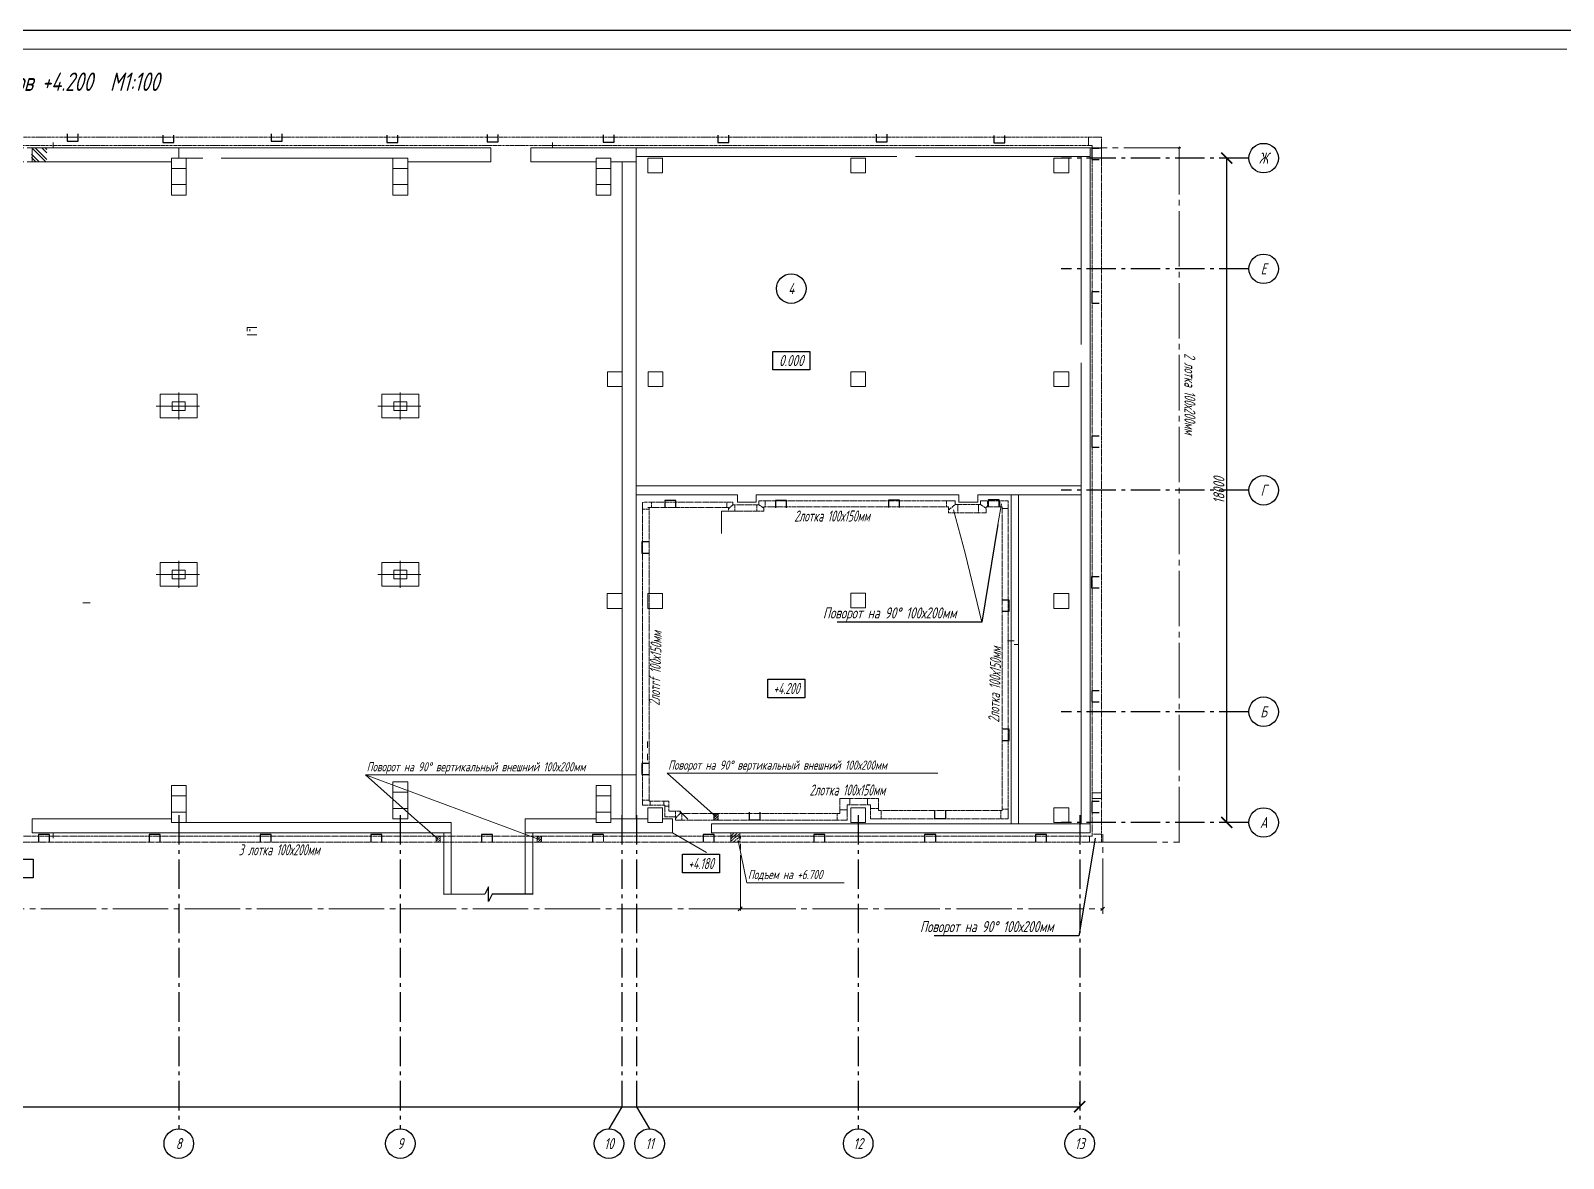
# Model space of a CAD drawing. Header units: millimetres. Extents: x -14296 to 10264, y -13087 to -5602.
# Drawn here: x -7518 to -7103, y -5915.1 to -5609.6 of the extents above; entities that cross this region are included whole.
import ezdxf
from ezdxf import colors
from ezdxf.entities.mleader import LeaderData, LeaderLine
from ezdxf.math import Vec2, Vec3

# ---------------------------------------------------------------- set-up
doc = ezdxf.new("R2010")
doc.units = ezdxf.units.MM
for name, pattern in [('CENTER2', [1.125, 0.75, -0.125, 0.125, -0.125]), ('gost6', [12, 8, -1.5, 1, -1.5]), ('HIDDEN2', [4.7625, 3.175, -1.5875]), ('K5LT_AXLED', [19.5, 15, -1.5, 1.5, -1.5]), ('K5LT_BASIC', [0]), ('PHANTOM2', [1.25, 0.625, -0.125, 0.125, -0.125, 0.125, -0.125])]:
    doc.linetypes.add(name, pattern=pattern)
doc.layers.get('Defpoints').update_dxf_attribs({"color": 33})
for name, color, linetype, lineweight in [('Линия выноска', 137, 'Continuous', 25), ('Осевая', 4, 'gost6', 25), ('Размерная', 4, 'Continuous', 25), ('Рамка толстая', 7, 'Continuous', 15), ('Рамка тонкая', 5, 'Continuous', 25), ('стена', 7, 'Continuous', 18), ('Строительный', 251, 'Continuous', 13), ('Текст', 7, 'Continuous', 20), ('Технологическое', 156, 'Continuous', 18), ('ЭлектрооБорудование (Вновь)', 160, 'Continuous', 15)]:
    doc.layers.add(name, color=color, linetype=linetype, lineweight=lineweight)
doc.styles.add('gost shx', font='gost.shx', dxfattribs={"oblique": 15})
doc.styles.add('Simplex', font='simplex.shx', dxfattribs={"width": 0.7, "oblique": 15})
doc.dimstyles.new('ISO-25', dxfattribs={"dimtxt": 3, "dimasz": 2.5, "dimexe": 1.25, "dimexo": 0.625, "dimtad": 1, "dimtxsty": 'gost shx', "dimcen": 2.5, "dimclrt": 2, "dimadec": 0, "dimazin": 0, "dimtfac": 1, "dimtmove": 0, "dimatfit": 3, "dimfxl": 1, "dimarcsym": 0})

# ---------------------------------------------------------------- blocks, each defined once
blk = doc.blocks.new('_ArchTick')
at = {"color": 0, "const_width": 0.15}
blk.add_lwpolyline([(-0.5, -0.5), (0.5, 0.5)], dxfattribs=at)
blk = doc.blocks.new('*D545')
at = {"layer": 'Defpoints', "color": 0, "lineweight": 15, "transparency": 16777216}
for p in [(-7841.92, -5901.1), (-7233.92, -5901.1), (-7233.92, -5901.1)]:
    blk.add_point(p, dxfattribs=at)
at = {"layer": 'Размерная', "color": 0, "lineweight": -2, "transparency": 16777216}
for p, q in [((-7841.92, -5900.47), (-7841.92, -5899.85)), ((-7841.92, -5901.1), (-7233.92, -5901.1)), ((-7233.92, -5900.47), (-7233.92, -5899.85))]:
    blk.add_line(p, q, dxfattribs=at)
at = {"layer": 'Размерная', "color": 0, "lineweight": -2, "transparency": 16777216, "xscale": 3, "yscale": 3, "zscale": 3, "rotation": 180}
blk.add_blockref('_ArchTick', (-7841.92, -5901.1), dxfattribs=at)
at = {"layer": 'Размерная', "color": 0, "lineweight": -2, "transparency": 16777216, "xscale": 3, "yscale": 3, "zscale": 3}
blk.add_blockref('_ArchTick', (-7233.92, -5901.1), dxfattribs=at)
at = {"layer": 'Размерная', "color": 2, "transparency": 16777216, "insert": (-7537.92, -5898.97), "char_height": 3, "attachment_point": 5, "style": 'Simplex'}
blk.add_mtext('60800', dxfattribs=at)
blk = doc.blocks.new('*D547')
at = {"layer": 'Defpoints', "color": 0, "lineweight": 15, "transparency": 16777216}
for p in [(-7194.12, -5644.1), (-7194.12, -5644.1), (-7194.12, -5824.1)]:
    blk.add_point(p, dxfattribs=at)
at = {"layer": 'Размерная', "color": 0, "lineweight": -2, "transparency": 16777216}
for p, q in [((-7194.74, -5644.1), (-7195.37, -5644.1)), ((-7194.12, -5824.1), (-7194.12, -5644.1)), ((-7194.74, -5824.1), (-7195.37, -5824.1))]:
    blk.add_line(p, q, dxfattribs=at)
at = {"layer": 'Размерная', "color": 0, "lineweight": -2, "transparency": 16777216, "xscale": 3, "yscale": 3, "zscale": 3}
for p, rotation in [((-7194.12, -5644.1), 90), ((-7194.12, -5824.1), 270)]:
    blk.add_blockref('_ArchTick', p, dxfattribs=dict(at, rotation=rotation))
at = {"layer": 'Размерная', "color": 2, "transparency": 16777216, "insert": (-7196.24, -5734.1), "char_height": 3, "attachment_point": 5, "rotation": 90, "style": 'Simplex'}
blk.add_mtext('18000', dxfattribs=at)
blk = doc.blocks.new('A$C551E481E')
at = {"layer": 'Рамка толстая'}
blk.add_line((836, 589), (20, 589), dxfattribs=at)
at = {"layer": 'Рамка тонкая'}
blk.add_line((841, 594), (0, 594), dxfattribs=at)
blk = doc.blocks.new('_None')

msp = doc.modelspace()

# ---------------------------------------------------------------- hatches: boundary and pattern name
at = {"layer": 'Строительный'}
h = msp.add_hatch(dxfattribs=at)
h.set_pattern_fill('ANSI32', color=256, scale=0.2, angle=-90)
h.set_pattern_definition([(315, (-7872.99, -5535.6784), (1.347038, 1.347038), []), (315, (-7872.99, -5536.5764), (1.347038, 1.347038), [])])
h.paths.add_polyline_path([(-7513.61439, -5645.0856), (-7513.61439, -5641.2856), (-7517.81511, -5641.2856), (-7517.81511, -5645.0856)])
h.paths.add_polyline_path([(-7528.41511, -5645.0856), (-7528.41511, -5641.2856), (-7532.81511, -5641.2856), (-7532.81511, -5645.0856)])

# ---------------------------------------------------------------- linework, layer by layer
at = {"layer": 'Линия выноска'}
msp.add_line((-7340.09787, -5823.20422), (-7341.51208, -5821.79001), dxfattribs=at)
at = {"layer": 'Осевая'}
for p, q in [((-7188.11902, -5644.09712), (-7238.93902, -5644.09712)), ((-7188.11902, -5674.09712), (-7238.91902, -5674.09712)), ((-7188.11902, -5734.09712), (-7238.91902, -5734.09712)), ((-7188.11902, -5794.09712), (-7238.91902, -5794.09712)), ((-7477.91902, -5822.09712), (-7477.91902, -5907.09712)), ((-7417.91902, -5822.09712), (-7417.91902, -5907.09712)), ((-7357.91902, -5822.09712), (-7357.91902, -5901.09712)), ((-7353.91902, -5822.09712), (-7353.91902, -5901.09712)), ((-7293.91902, -5822.09712), (-7293.91902, -5907.09712)), ((-7233.91902, -5822.09712), (-7233.91902, -5907.09712)), ((-7188.11902, -5824.09712), (-7238.91902, -5824.09712)), ((-7357.91902, -5901.09712), (-7361.41902, -5907.09712)), ((-7353.91902, -5901.09712), (-7350.41902, -5907.09712))]:
    msp.add_line(p, q, dxfattribs=at)
at = {"layer": 'Рамка тонкая', "lineweight": 30}
for p, q in [((-7508.15286, -5637.49231), (-7508.15286, -5639.49231)), ((-7508.15286, -5639.49231), (-7505.15286, -5639.49231)), ((-7505.15286, -5639.49231), (-7505.15286, -5637.49231)), ((-7482.27788, -5637.9105), (-7482.27788, -5639.9105)), ((-7482.27788, -5639.9105), (-7479.27788, -5639.9105)), ((-7479.27788, -5639.9105), (-7479.27788, -5637.9105)), ((-7452.94151, -5637.48199), (-7452.94151, -5639.48199)), ((-7452.94151, -5639.48199), (-7449.94151, -5639.48199)), ((-7449.94151, -5639.48199), (-7449.94151, -5637.48199)), ((-7421.55437, -5637.86689), (-7421.55437, -5639.86689)), ((-7421.55437, -5639.86689), (-7418.55437, -5639.86689)), ((-7418.55437, -5639.86689), (-7418.55437, -5637.86689)), ((-7394.42681, -5637.69857), (-7394.42681, -5639.69857)), ((-7394.42681, -5639.69857), (-7391.42681, -5639.69857)), ((-7391.42681, -5639.69857), (-7391.42681, -5637.69857)), ((-7363.00843, -5637.78947), (-7363.00843, -5639.78947)), ((-7363.00843, -5639.78947), (-7360.00843, -5639.78947)), ((-7360.00843, -5639.78947), (-7360.00843, -5637.78947)), ((-7331.96707, -5637.88547), (-7331.96707, -5639.88547)), ((-7331.96707, -5639.88547), (-7328.96707, -5639.88547)), ((-7328.96707, -5639.88547), (-7328.96707, -5637.88547)), ((-7289.05372, -5637.65582), (-7289.05372, -5639.65582)), ((-7289.05372, -5639.65582), (-7286.05372, -5639.65582)), ((-7286.05372, -5639.65582), (-7286.05372, -5637.65582)), ((-7257.18219, -5637.93558), (-7257.18219, -5639.93558)), ((-7257.18219, -5639.93558), (-7254.18219, -5639.93558)), ((-7254.18219, -5639.93558), (-7254.18219, -5637.93558)), ((-7228.68926, -5641.49716), (-7230.68926, -5641.49716)), ((-7230.68926, -5641.49716), (-7230.68926, -5644.49716)), ((-7230.68926, -5644.49716), (-7228.68926, -5644.49716)), ((-7228.68474, -5680.36381), (-7230.68474, -5680.36381)), ((-7230.68474, -5680.36381), (-7230.68474, -5683.36381)), ((-7230.68474, -5683.36381), (-7228.68474, -5683.36381)), ((-7228.66634, -5719.4533), (-7230.66634, -5719.4533)), ((-7230.66634, -5719.4533), (-7230.66634, -5722.4533)), ((-7230.66634, -5722.4533), (-7228.66634, -5722.4533)), ((-7343.31898, -5736.84712), (-7346.31898, -5736.84712)), ((-7346.31898, -5736.84712), (-7346.31898, -5738.84712)), ((-7343.31898, -5738.84712), (-7343.31898, -5736.84712)), ((-7313.31898, -5736.84712), (-7316.31898, -5736.84712)), ((-7316.31898, -5736.84712), (-7316.31898, -5738.84712)), ((-7313.31898, -5738.84712), (-7313.31898, -5736.84712)), ((-7282.7205, -5736.7478), (-7285.7205, -5736.7478)), ((-7285.7205, -5736.7478), (-7285.7205, -5738.7478)), ((-7282.7205, -5738.7478), (-7282.7205, -5736.7478)), ((-7255.75726, -5736.68078), (-7258.75726, -5736.68078)), ((-7258.75726, -5736.68078), (-7258.75726, -5738.68078)), ((-7255.75726, -5738.68078), (-7255.75726, -5736.68078)), ((-7350.5191, -5748.09712), (-7352.5191, -5748.09712)), ((-7352.5191, -5748.09712), (-7352.5191, -5751.09712)), ((-7352.5191, -5751.09712), (-7350.5191, -5751.09712)), ((-7228.6991, -5757.55296), (-7230.6991, -5757.55296)), ((-7230.6991, -5757.55296), (-7230.6991, -5760.55296)), ((-7230.6991, -5760.55296), (-7228.6991, -5760.55296)), ((-7253.01902, -5763.85947), (-7255.01902, -5763.85947)), ((-7253.01902, -5766.85947), (-7253.01902, -5763.85947)), ((-7255.01902, -5766.85947), (-7253.01902, -5766.85947)), ((-7228.61902, -5788.39712), (-7230.61902, -5788.39712)), ((-7230.61902, -5788.39712), (-7230.61902, -5791.39712)), ((-7230.61902, -5791.39712), (-7228.61902, -5791.39712)), ((-7253.01902, -5798.85947), (-7255.01902, -5798.85947)), ((-7255.01902, -5801.85947), (-7253.01902, -5801.85947)), ((-7253.01902, -5801.85947), (-7253.01902, -5798.85947)), ((-7350.5191, -5808.09712), (-7352.5191, -5808.09712)), ((-7352.5191, -5808.09712), (-7352.5191, -5811.09712)), ((-7352.5191, -5811.09712), (-7350.5191, -5811.09712)), ((-7228.61902, -5818.39712), (-7230.61902, -5818.39712)), ((-7230.61902, -5818.39712), (-7230.61902, -5821.39712)), ((-7323.4323, -5821.33884), (-7323.4323, -5823.33884)), ((-7323.4323, -5823.33884), (-7320.4323, -5823.33884)), ((-7320.4323, -5823.33884), (-7320.4323, -5821.33884)), ((-7273.21902, -5820.99712), (-7273.21902, -5822.99712)), ((-7273.21902, -5822.99712), (-7270.21902, -5822.99712)), ((-7270.21902, -5822.99712), (-7270.21902, -5820.99712)), ((-7230.61902, -5821.39712), (-7228.61902, -5821.39712)), ((-7512.91902, -5827.39712), (-7515.91902, -5827.39712)), ((-7515.91902, -5827.39712), (-7515.91902, -5829.39712)), ((-7512.91902, -5829.39712), (-7512.91902, -5827.39712)), ((-7482.91902, -5827.39712), (-7485.91902, -5827.39712)), ((-7485.91902, -5827.39712), (-7485.91902, -5829.39712)), ((-7482.91902, -5829.39712), (-7482.91902, -5827.39712)), ((-7452.91902, -5827.39712), (-7455.91902, -5827.39712)), ((-7455.91902, -5827.39712), (-7455.91902, -5829.39712)), ((-7452.91902, -5829.39712), (-7452.91902, -5827.39712)), ((-7422.91902, -5827.39712), (-7425.91902, -5827.39712)), ((-7425.91902, -5827.39712), (-7425.91902, -5829.39712)), ((-7422.91902, -5829.39712), (-7422.91902, -5827.39712)), ((-7392.91902, -5827.39712), (-7395.91902, -5827.39712)), ((-7395.91902, -5827.39712), (-7395.91902, -5829.39712)), ((-7392.91902, -5829.39712), (-7392.91902, -5827.39712)), ((-7362.91902, -5827.39712), (-7365.91902, -5827.39712)), ((-7365.91902, -5827.39712), (-7365.91902, -5829.39712)), ((-7332.91902, -5827.39712), (-7335.91902, -5827.39712)), ((-7335.91902, -5827.39712), (-7335.91902, -5829.39712)), ((-7332.91902, -5829.39712), (-7332.91902, -5827.39712)), ((-7302.91902, -5827.39712), (-7305.91902, -5827.39712)), ((-7305.91902, -5827.39712), (-7305.91902, -5829.39712)), ((-7302.91902, -5829.39712), (-7302.91902, -5827.39712)), ((-7272.91902, -5827.39712), (-7275.91902, -5827.39712)), ((-7275.91902, -5827.39712), (-7275.91902, -5829.39712)), ((-7272.91902, -5829.39712), (-7272.91902, -5827.39712)), ((-7242.91902, -5827.39712), (-7245.91902, -5827.39712)), ((-7245.91902, -5827.39712), (-7245.91902, -5829.39712)), ((-7242.91902, -5829.39712), (-7242.91902, -5827.39712))]:
    msp.add_line(p, q, dxfattribs=at)
at = {"layer": 'Рамка тонкая', "ltscale": 100}
for p, q in [((-7395.06366, -5843.53068), (-7406.23969, -5843.56911)), ((-7394.07488, -5841.52511), (-7395.06366, -5843.53068)), ((-7394.05247, -5845.52505), (-7394.07488, -5841.52511)), ((-7393.06369, -5843.51948), (-7394.05247, -5845.52505)), ((-7382.23969, -5843.48884), (-7393.06369, -5843.51948))]:
    msp.add_line(p, q, dxfattribs=at)
at = {"layer": 'Рамка тонкая'}
for points in [[(-7317.05206, -5696.45223), (-7307.05206, -5696.45223), (-7307.05206, -5701.45223), (-7317.05206, -5701.45223)], [(-7318.35995, -5785.29895), (-7308.35995, -5785.29895), (-7308.35995, -5790.29895), (-7318.35995, -5790.29895)], [(-7527.34039, -5834.05413), (-7517.34039, -5834.05413), (-7517.34039, -5839.05413), (-7527.34039, -5839.05413)], [(-7341.50157, -5832.71889), (-7331.50157, -5832.71889), (-7331.50157, -5837.71889), (-7341.50157, -5837.71889)]]:
    msp.add_lwpolyline(points, close=True, dxfattribs=at)
for centre in [(-7184.11902, -5644.09712), (-7184.11902, -5674.09712), (-7312.05206, -5679.45223), (-7184.11902, -5734.09712), (-7184.11902, -5794.09712), (-7184.11902, -5824.09712), (-7477.91902, -5911.09712), (-7417.91902, -5911.09712), (-7361.41902, -5911.09712), (-7350.41902, -5911.09712), (-7293.91902, -5911.09712), (-7233.91902, -5911.09712)]:
    msp.add_circle(centre, 4, dxfattribs=at)
at = {"layer": 'стена'}
msp.add_line((-7231.11902, -5823.09712), (-7231.11902, -5815.96624), dxfattribs=at)
at = {"layer": 'Строительный'}
for p, q in [((-7511.98044, -5639.86271), (-7511.98044, -5641.29712)), ((-7376.71655, -5639.83477), (-7376.71655, -5641.29712)), ((-7393.41228, -5641.27373), (-7517.61806, -5641.28565)), ((-7517.61806, -5641.28565), (-7517.61806, -5645.08565)), ((-7479.91902, -5645.08203), (-7517.61806, -5645.08565)), ((-7475.91902, -5644.09712), (-7479.91902, -5644.09712)), ((-7479.91902, -5644.09712), (-7479.91902, -5654.09712)), ((-7477.91902, -5641.29181), (-7477.91902, -5644.09712)), ((-7471.40041, -5644.09712), (-7477.91902, -5644.09712)), ((-7475.91902, -5654.09712), (-7475.91902, -5644.09712)), ((-7415.91902, -5644.09712), (-7466.43764, -5644.09712)), ((-7415.91902, -5644.09712), (-7419.91902, -5644.09712)), ((-7419.91902, -5644.09712), (-7419.91902, -5654.09712)), ((-7415.91902, -5644.09712), (-7419.91902, -5644.09712)), ((-7415.91902, -5654.09712), (-7415.91902, -5644.09712)), ((-7393.41228, -5645.07373), (-7415.91902, -5645.07589)), ((-7393.41228, -5641.27373), (-7393.41228, -5645.07373)), ((-7382.61902, -5641.29712), (-7382.61902, -5645.09712)), ((-7360.91902, -5644.09712), (-7364.91902, -5644.09712)), ((-7364.91902, -5644.09712), (-7364.91902, -5654.09712)), ((-7360.91902, -5654.09712), (-7360.91902, -5644.09712)), ((-7346.91902, -5644.09712), (-7350.91902, -5644.09712)), ((-7350.91902, -5644.09712), (-7350.91902, -5648.09712)), ((-7346.91902, -5648.09712), (-7346.91902, -5644.09712)), ((-7479.91902, -5646.92294), (-7475.91902, -5646.92294)), ((-7419.91902, -5646.92294), (-7415.91902, -5646.92294)), ((-7364.91902, -5646.92294), (-7360.91902, -5646.92294)), ((-7350.91902, -5648.09712), (-7346.91902, -5648.09712)), ((-7479.91902, -5651.27129), (-7475.91902, -5651.27129)), ((-7419.91902, -5651.27129), (-7415.91902, -5651.27129)), ((-7364.91902, -5651.27129), (-7360.91902, -5651.27129)), ((-7479.91902, -5654.09712), (-7475.91902, -5654.09712)), ((-7419.91902, -5654.09712), (-7415.91902, -5654.09712)), ((-7419.91902, -5654.09712), (-7415.91902, -5654.09712)), ((-7364.91902, -5654.09712), (-7360.91902, -5654.09712)), ((-7361.81902, -5706.00784), (-7361.81902, -5702.00784)), ((-7361.81902, -5702.00784), (-7357.81902, -5702.00784)), ((-7357.81902, -5702.00784), (-7357.81902, -5706.00784)), ((-7346.82116, -5701.99976), (-7350.82116, -5701.99976)), ((-7350.82116, -5701.99976), (-7350.82116, -5705.99976)), ((-7346.82116, -5705.99976), (-7346.82116, -5701.99976)), ((-7357.81902, -5706.00784), (-7361.81902, -5706.00784)), ((-7350.82116, -5705.99976), (-7346.82116, -5705.99976)), ((-7472.32973, -5711.29712), (-7484.01949, -5711.29712)), ((-7482.91902, -5708.09712), (-7482.91902, -5714.49712)), ((-7472.91902, -5708.09712), (-7482.91902, -5708.09712)), ((-7479.66902, -5710.09712), (-7476.71902, -5710.09712)), ((-7479.66902, -5710.09712), (-7479.66902, -5712.49712)), ((-7476.16902, -5710.09712), (-7479.61902, -5710.09712)), ((-7477.91902, -5707.63176), (-7477.91902, -5714.9605)), ((-7476.16902, -5710.09712), (-7476.16902, -5712.49712)), ((-7472.91902, -5708.09712), (-7472.91902, -5714.49712)), ((-7412.32973, -5711.29712), (-7424.01949, -5711.29712)), ((-7422.91902, -5708.09712), (-7422.91902, -5714.49712)), ((-7412.91902, -5708.09712), (-7422.91902, -5708.09712)), ((-7419.66902, -5710.09712), (-7416.71902, -5710.09712)), ((-7419.66902, -5710.09712), (-7419.66902, -5712.49712)), ((-7416.16902, -5710.09712), (-7419.61902, -5710.09712)), ((-7417.91902, -5707.63176), (-7417.91902, -5714.9605)), ((-7416.16902, -5710.09712), (-7416.16902, -5712.49712)), ((-7412.91902, -5708.09712), (-7412.91902, -5714.49712)), ((-7472.91902, -5714.49712), (-7482.91902, -5714.49712)), ((-7476.21902, -5712.49712), (-7479.66902, -5712.49712)), ((-7476.16902, -5712.49712), (-7479.11902, -5712.49712)), ((-7412.91902, -5714.49712), (-7422.91902, -5714.49712)), ((-7416.21902, -5712.49712), (-7419.66902, -5712.49712)), ((-7416.16902, -5712.49712), (-7419.11902, -5712.49712)), ((-7472.32973, -5756.89712), (-7484.01949, -5756.89712)), ((-7482.91902, -5760.09712), (-7482.91902, -5753.69712)), ((-7472.91902, -5753.69712), (-7482.91902, -5753.69712)), ((-7479.66902, -5758.09712), (-7479.66902, -5755.69712)), ((-7476.21902, -5755.69712), (-7479.66902, -5755.69712)), ((-7476.16902, -5755.69712), (-7479.11902, -5755.69712)), ((-7477.91902, -5760.56247), (-7477.91902, -5753.23373)), ((-7476.16902, -5758.09712), (-7476.16902, -5755.69712)), ((-7472.91902, -5760.09712), (-7472.91902, -5753.69712)), ((-7412.32973, -5756.89712), (-7424.01949, -5756.89712)), ((-7422.91902, -5760.09712), (-7422.91902, -5753.69712)), ((-7412.91902, -5753.69712), (-7422.91902, -5753.69712)), ((-7419.66902, -5758.09712), (-7419.66902, -5755.69712)), ((-7416.21902, -5755.69712), (-7419.66902, -5755.69712)), ((-7416.16902, -5755.69712), (-7419.11902, -5755.69712)), ((-7417.91902, -5760.56247), (-7417.91902, -5753.23373)), ((-7416.16902, -5758.09712), (-7416.16902, -5755.69712)), ((-7412.91902, -5760.09712), (-7412.91902, -5753.69712)), ((-7472.91902, -5760.09712), (-7482.91902, -5760.09712)), ((-7479.66902, -5758.09712), (-7476.71902, -5758.09712)), ((-7476.16902, -5758.09712), (-7479.61902, -5758.09712)), ((-7412.91902, -5760.09712), (-7422.91902, -5760.09712)), ((-7419.66902, -5758.09712), (-7416.71902, -5758.09712)), ((-7416.16902, -5758.09712), (-7419.61902, -5758.09712)), ((-7511.98044, -5828.33153), (-7511.98044, -5826.89712)), ((-7344.21902, -5826.89712), (-7335.03915, -5832.19712)), ((-7325.98044, -5828.00939), (-7325.98044, -5826.89712))]:
    msp.add_line(p, q, dxfattribs=at)
at = {"layer": 'Строительный', "linetype": 'HIDDEN2', "ltscale": 0.6}
for p, q in [((-7517.05845, -5641.2856), (-7528.21806, -5641.2856)), ((-7517.05845, -5645.0856), (-7528.21806, -5645.08565))]:
    msp.add_line(p, q, dxfattribs=at)
at = {"layer": 'Строительный', "ltscale": 100}
for p, q in [((-7231.11889, -5641.29712), (-7382.61902, -5641.29712)), ((-7364.91902, -5645.09712), (-7382.61902, -5645.09712)), ((-7353.91902, -5645.09712), (-7360.91902, -5645.09712)), ((-7357.81902, -5727.84712), (-7357.81902, -5645.09712)), ((-7354.01902, -5727.84712), (-7354.01902, -5641.29712)), ((-7283.4172, -5643.69712), (-7353.91902, -5643.69712)), ((-7291.91902, -5644.09712), (-7295.91902, -5644.09712)), ((-7295.91902, -5644.09712), (-7295.91902, -5648.09712)), ((-7291.91902, -5648.09712), (-7291.91902, -5644.09712)), ((-7231.11889, -5643.69712), (-7278.42085, -5643.69712)), ((-7236.91902, -5644.09712), (-7240.91902, -5644.09712)), ((-7240.91902, -5644.09712), (-7240.91902, -5648.09712)), ((-7236.91902, -5648.09712), (-7236.91902, -5644.09712)), ((-7233.51902, -5694.59912), (-7233.51902, -5643.69712)), ((-7231.11902, -5826.89712), (-7231.11902, -5641.29712)), ((-7295.91902, -5648.09712), (-7291.91902, -5648.09712)), ((-7240.91902, -5648.09712), (-7236.91902, -5648.09712)), ((-7291.91902, -5701.99976), (-7295.91902, -5701.99976)), ((-7295.91902, -5701.99976), (-7295.91902, -5705.99976)), ((-7291.91902, -5705.99976), (-7291.91902, -5701.99976)), ((-7236.91902, -5701.99976), (-7240.91902, -5701.99976)), ((-7240.91902, -5701.99976), (-7240.91902, -5705.99976)), ((-7236.91902, -5705.99976), (-7236.91902, -5701.99976)), ((-7233.51902, -5824.49712), (-7233.51902, -5699.59511)), ((-7295.91902, -5705.99976), (-7291.91902, -5705.99976)), ((-7240.91902, -5705.99976), (-7236.91902, -5705.99976)), ((-7357.81902, -5823.09712), (-7357.81902, -5727.84712)), ((-7354.01902, -5823.09712), (-7354.01902, -5727.84712)), ((-7354.01902, -5732.84712), (-7233.51902, -5732.84712)), ((-7326.62463, -5735.34712), (-7354.01902, -5735.34712)), ((-7353.91902, -5735.34712), (-7326.62463, -5735.34712)), ((-7326.62463, -5735.34712), (-7326.62463, -5737.34712)), ((-7266.62463, -5735.34712), (-7321.52463, -5735.34712)), ((-7321.52463, -5735.34712), (-7266.62463, -5735.34712)), ((-7321.52463, -5737.34712), (-7321.52463, -5735.34712)), ((-7266.62463, -5735.34712), (-7266.62463, -5737.34712)), ((-7261.52463, -5735.34712), (-7233.51902, -5735.34712)), ((-7261.52463, -5737.34712), (-7261.52463, -5735.34712)), ((-7252.51902, -5824.49712), (-7252.51902, -5735.34712)), ((-7250.51902, -5735.34712), (-7250.51902, -5824.49712)), ((-7326.62463, -5737.34712), (-7321.52463, -5737.34712)), ((-7266.62463, -5737.34712), (-7261.52463, -5737.34712)), ((-7357.81902, -5762.09712), (-7361.91902, -5762.09712)), ((-7361.91902, -5762.09712), (-7361.91902, -5766.09712)), ((-7346.91902, -5762.09712), (-7350.91902, -5762.09712)), ((-7350.91902, -5762.09712), (-7350.91902, -5766.09712)), ((-7346.91902, -5766.09712), (-7346.91902, -5762.09712)), ((-7291.91902, -5761.94491), (-7295.91902, -5761.94491)), ((-7295.91902, -5761.94491), (-7295.91902, -5765.94491)), ((-7291.91902, -5765.94491), (-7291.91902, -5761.94491)), ((-7236.91902, -5762.09712), (-7240.91902, -5762.09712)), ((-7240.91902, -5762.09712), (-7240.91902, -5766.09712)), ((-7236.91902, -5766.09712), (-7236.91902, -5762.09712)), ((-7361.91902, -5766.09712), (-7357.81902, -5766.09712)), ((-7350.91902, -5766.09712), (-7346.91902, -5766.09712)), ((-7295.91902, -5765.94491), (-7291.91902, -5765.94491)), ((-7240.91902, -5766.09712), (-7236.91902, -5766.09712)), ((-7475.91902, -5814.09712), (-7479.91902, -5814.09712)), ((-7479.91902, -5814.09712), (-7479.91902, -5824.09712)), ((-7475.91902, -5824.09712), (-7475.91902, -5814.09712)), ((-7415.91902, -5813.09712), (-7419.91902, -5813.09712)), ((-7419.91902, -5813.09712), (-7419.91902, -5823.09712)), ((-7415.91902, -5823.09712), (-7415.91902, -5813.09712)), ((-7360.91902, -5814.09712), (-7364.91902, -5814.09712)), ((-7364.91902, -5814.09712), (-7364.91902, -5824.09712)), ((-7360.91902, -5824.09712), (-7360.91902, -5814.09712)), ((-7479.91902, -5816.92294), (-7475.91902, -5816.92294)), ((-7419.91902, -5815.92294), (-7415.91902, -5815.92294)), ((-7364.91902, -5816.92294), (-7360.91902, -5816.92294)), ((-7479.91902, -5823.09712), (-7517.61902, -5823.09712)), ((-7517.61902, -5823.09712), (-7517.61902, -5826.89712)), ((-7479.91902, -5821.27129), (-7475.91902, -5821.27129)), ((-7419.91902, -5820.27129), (-7415.91902, -5820.27129)), ((-7419.91902, -5823.09712), (-7415.91902, -5823.09712)), ((-7364.91902, -5823.09712), (-7384.07329, -5823.09712)), ((-7384.07329, -5843.49403), (-7384.07329, -5823.09712)), ((-7364.91902, -5821.27129), (-7360.91902, -5821.27129)), ((-7350.91902, -5823.09712), (-7360.91902, -5823.09712)), ((-7346.91902, -5820.09712), (-7350.91902, -5820.09712)), ((-7350.91902, -5820.09712), (-7350.91902, -5824.09712)), ((-7346.91902, -5824.09712), (-7346.91902, -5820.09712)), ((-7344.21902, -5823.09712), (-7346.91902, -5823.09712)), ((-7344.21902, -5826.89712), (-7344.21902, -5823.09712)), ((-7291.91902, -5820.09712), (-7295.91902, -5820.09712)), ((-7295.91902, -5820.09712), (-7295.91902, -5824.09712)), ((-7291.91902, -5824.09712), (-7291.91902, -5820.09712)), ((-7236.91902, -5820.09712), (-7240.91902, -5820.09712)), ((-7240.91902, -5820.09712), (-7240.91902, -5824.09712)), ((-7236.91902, -5824.09712), (-7236.91902, -5820.09712)), ((-7404.11902, -5826.89712), (-7517.61902, -5826.89712)), ((-7479.91902, -5824.09712), (-7475.91902, -5824.09712)), ((-7475.91902, -5824.09712), (-7477.91902, -5824.09712)), ((-7404.11902, -5824.09712), (-7475.91902, -5824.09712)), ((-7406.11902, -5826.89712), (-7406.11902, -5843.56765)), ((-7404.11902, -5824.09712), (-7404.11902, -5826.89712)), ((-7404.11902, -5843.56182), (-7404.11902, -5824.09712)), ((-7344.21902, -5826.89712), (-7384.06584, -5826.89712)), ((-7382.06584, -5826.89712), (-7384.06584, -5826.89712)), ((-7382.06584, -5826.89712), (-7382.06584, -5843.56765)), ((-7364.91902, -5824.09712), (-7360.91902, -5824.09712)), ((-7350.91902, -5824.09712), (-7346.91902, -5824.09712)), ((-7231.11902, -5824.49712), (-7333.61902, -5824.49712)), ((-7333.61902, -5826.89712), (-7333.61902, -5824.49712)), ((-7231.11902, -5826.89712), (-7333.61902, -5826.89712)), ((-7295.91902, -5824.09712), (-7291.91902, -5824.09712)), ((-7240.91902, -5824.09712), (-7236.91902, -5824.09712))]:
    msp.add_line(p, q, dxfattribs=at)
at = {"layer": 'Технологическое', "ltscale": 0.6}
for p, q in [((-7459.35896, -5690.96674), (-7459.35896, -5689.96674)), ((-7459.35896, -5689.96674), (-7456.79896, -5689.96674)), ((-7458.65896, -5690.96674), (-7458.65896, -5690.46674)), ((-7459.35896, -5691.96674), (-7456.79896, -5691.96674)), ((-7502.91902, -5764.59712), (-7503.91902, -5764.59712)), ((-7502.91902, -5764.59712), (-7501.91902, -5764.59712))]:
    msp.add_line(p, q, dxfattribs=at)
at = {"layer": 'Технологическое', "ltscale": 100}
for p, q in [((-7325.90766, -5739.76214), (-7330.91703, -5739.76214)), ((-7330.91703, -5739.76214), (-7330.91703, -5745.76214))]:
    msp.add_line(p, q, dxfattribs=at)
at = {"layer": 'Технологическое', "color": 128, "ltscale": 10}
for p, q in [((-7250.51902, -5740.94719), (-7250.51902, -5753.94719)), ((-7253.51278, -5774.89909), (-7251.71902, -5774.89909)), ((-7251.71902, -5775.89909), (-7250.51902, -5775.89909)), ((-7250.51902, -5775.89909), (-7250.51902, -5792.89909))]:
    msp.add_line(p, q, dxfattribs=at)
at = {"layer": 'Технологическое', "color": 128}
for p, q in [((-7351.01902, -5802.13443), (-7351.01902, -5803.8452)), ((-7351.01902, -5805.47916), (-7351.01902, -5807.18993))]:
    msp.add_line(p, q, dxfattribs=at)
at = {"layer": 'ЭлектрооБорудование (Вновь)', "color": 165, "linetype": 'PHANTOM2', "lineweight": 15, "true_color": 0x5e67af}
for p, q in [((-7228.03966, -5638.42046), (-7847.50242, -5638.42046)), ((-7845.29254, -5640.67399), (-7230.52215, -5640.67399)), ((-7231.53718, -5640.67399), (-7231.53718, -5638.42046)), ((-7230.52215, -5640.67399), (-7231.53718, -5640.67399)), ((-7230.52215, -5640.67399), (-7230.52215, -5641.28691)), ((-7230.52215, -5640.67399), (-7230.52215, -5641.4005)), ((-7228.03966, -5641.2987), (-7228.03966, -5638.42046)), ((-7230.52215, -5641.28691), (-7228.03966, -5641.2987)), ((-7230.52215, -5641.4005), (-7228.03966, -5641.4005)), ((-7328.42015, -5828.49652), (-7326.6795, -5827.0125)), ((-7328.42015, -5827.78232), (-7327.54876, -5827.02547)), ((-7328.42015, -5829.18891), (-7326.20747, -5827.31232)), ((-7328.42015, -5829.44053), (-7328.42015, -5828.49652)), ((-7328.42015, -5829.44053), (-7328.42015, -5829.18891)), ((-7328.42015, -5829.44053), (-7327.78859, -5829.44053)), ((-7327.78859, -5829.44053), (-7326.16055, -5828.07419)), ((-7326.74081, -5829.44053), (-7326.16472, -5828.97494)), ((-7325.98044, -5829.44053), (-7326.74081, -5829.44053))]:
    msp.add_line(p, q, dxfattribs=at)
at = {"layer": 'ЭлектрооБорудование (Вновь)', "color": 7, "linetype": 'K5LT_AXLED', "lineweight": 15, "true_color": 0xffffff}
for p, q in [((-7207.01649, -5641.30948), (-7231.11889, -5641.29712)), ((-7207.23887, -5641.52902), (-7206.79412, -5641.08995)), ((-7207.01649, -5641.30948), (-7207.23887, -5641.52902)), ((-7206.79412, -5641.08995), (-7207.01649, -5641.30948)), ((-7207.01649, -5829.44053), (-7207.01649, -5641.30948)), ((-7207.01649, -5641.30948), (-7206.54993, -5641.30948)), ((-7206.54993, -5641.30948), (-7207.01649, -5641.30948)), ((-7227.68287, -5848.821), (-7227.68287, -5827.23535)), ((-7325.82952, -5847.91586), (-7325.82952, -5827.9324)), ((-7228.04772, -5829.44053), (-7207.01649, -5829.44053)), ((-7207.05782, -5829.48101), (-7206.98026, -5829.40505)), ((-7207.01649, -5829.44053), (-7207.05782, -5829.48101)), ((-7207.03553, -5829.45943), (-7207.00228, -5829.42642)), ((-7207.01649, -5829.44053), (-7207.03553, -5829.45943)), ((-7206.98026, -5829.40505), (-7207.01649, -5829.44053)), ((-7207.00228, -5829.42642), (-7207.01649, -5829.44053)), ((-7207.01649, -5829.44053), (-7206.98526, -5829.44053)), ((-7206.98526, -5829.44053), (-7207.01649, -5829.44053)), ((-7846.75985, -5847.45491), (-7325.82952, -5847.45491)), ((-7326.45592, -5848.06421), (-7325.31927, -5846.95859)), ((-7325.82952, -5847.45491), (-7326.45592, -5848.06421)), ((-7326.14953, -5847.76619), (-7325.55049, -5847.1835)), ((-7325.82952, -5847.45491), (-7326.14953, -5847.76619)), ((-7325.55049, -5847.1835), (-7325.82952, -5847.45491)), ((-7325.82952, -5847.45491), (-7325.82952, -5847.91586)), ((-7325.82952, -5847.45491), (-7227.68287, -5847.45491)), ((-7228.18145, -5847.91759), (-7227.25391, -5847.05685)), ((-7227.68287, -5847.45491), (-7228.18145, -5847.91759)), ((-7227.25391, -5847.05685), (-7227.68287, -5847.45491)), ((-7227.68287, -5847.45491), (-7227.68287, -5848.821))]:
    msp.add_line(p, q, dxfattribs=at)
at = {"layer": 'ЭлектрооБорудование (Вновь)', "color": 152, "linetype": 'K5LT_AXLED', "lineweight": 15, "true_color": 0x2776bb}
for p, q in [((-7230.52446, -5644.09712), (-7230.52446, -5641.28691)), ((-7230.52446, -5641.28691), (-7228.03966, -5641.28691)), ((-7228.03966, -5641.28691), (-7228.03966, -5644.2352))]:
    msp.add_line(p, q, dxfattribs=at)
at = {"layer": 'ЭлектрооБорудование (Вновь)', "color": 165, "linetype": 'CENTER2', "lineweight": 15, "true_color": 0x5e67af}
for p, q in [((-7230.52446, -5827.78232), (-7230.52446, -5644.09712)), ((-7228.04772, -5644.09712), (-7228.04772, -5829.44053)), ((-7352.34771, -5737.38896), (-7351.78408, -5737.35511)), ((-7352.34771, -5819.4422), (-7352.34771, -5737.38896)), ((-7352.34771, -5737.38896), (-7352.34771, -5739.22527)), ((-7352.34771, -5739.22527), (-7350.55884, -5739.22527)), ((-7351.78408, -5737.35511), (-7327.86601, -5737.35511)), ((-7350.87924, -5738.7599), (-7329.07601, -5738.7599)), ((-7350.55884, -5818.34372), (-7350.55884, -5738.7599)), ((-7350.55884, -5739.22527), (-7350.55884, -5738.7599)), ((-7350.55884, -5738.7599), (-7349.93931, -5738.7599)), ((-7349.93931, -5738.7599), (-7349.93931, -5737.35511)), ((-7329.49279, -5737.46368), (-7329.49279, -5738.7599)), ((-7329.49279, -5738.7599), (-7329.07601, -5738.7599)), ((-7329.07601, -5739.08941), (-7327.86601, -5738.06108)), ((-7329.07601, -5738.7599), (-7329.07601, -5739.76214)), ((-7329.07601, -5738.7599), (-7329.07601, -5739.08941)), ((-7329.07601, -5739.76214), (-7319.4673, -5739.76214)), ((-7327.86601, -5737.35511), (-7327.86601, -5738.06108)), ((-7327.86601, -5738.06108), (-7320.80392, -5738.06108)), ((-7327.86601, -5738.06108), (-7327.31658, -5738.06108)), ((-7327.31658, -5738.06108), (-7327.31658, -5739.76214)), ((-7320.80392, -5738.06108), (-7321.3254, -5738.06108)), ((-7321.3254, -5738.06108), (-7321.3254, -5739.76214)), ((-7320.80392, -5738.06108), (-7320.80392, -5736.98419)), ((-7320.80392, -5736.98419), (-7267.61704, -5736.98419)), ((-7319.4673, -5738.91381), (-7320.80392, -5738.06108)), ((-7319.4673, -5739.76214), (-7319.4673, -5738.61142)), ((-7319.4673, -5738.61142), (-7269.47058, -5738.61142)), ((-7319.12199, -5738.61142), (-7319.4673, -5738.61142)), ((-7319.4673, -5738.61142), (-7319.4673, -5738.91381)), ((-7319.12199, -5737.08301), (-7319.12199, -5738.61142)), ((-7267.61704, -5736.98419), (-7270.01137, -5736.98419)), ((-7270.01137, -5736.98419), (-7270.01137, -5738.61142)), ((-7270.01137, -5738.61142), (-7269.47058, -5738.61142)), ((-7269.47058, -5739.45599), (-7267.61704, -5737.92155)), ((-7269.47058, -5738.61142), (-7269.47058, -5740.17183)), ((-7269.47058, -5738.61142), (-7269.47058, -5739.45599)), ((-7269.47058, -5740.17183), (-7259.21811, -5740.17183)), ((-7267.61704, -5736.98419), (-7267.61704, -5737.92155)), ((-7267.61704, -5737.92155), (-7260.84026, -5737.92155)), ((-7267.61704, -5737.92155), (-7266.9604, -5737.92155)), ((-7266.9604, -5737.92155), (-7266.9604, -5740.17183)), ((-7260.84026, -5737.92155), (-7261.31775, -5737.92155)), ((-7261.31775, -5737.92155), (-7261.31775, -5740.17183)), ((-7260.84026, -5737.92155), (-7260.84026, -5736.94232)), ((-7260.84026, -5736.94232), (-7253.33891, -5736.94232)), ((-7259.21811, -5739.00021), (-7260.84026, -5737.92155)), ((-7259.21811, -5740.17183), (-7259.21811, -5738.54516)), ((-7259.21811, -5738.54516), (-7254.94723, -5738.54516)), ((-7258.8915, -5738.54516), (-7259.21811, -5738.54516)), ((-7259.21811, -5738.54516), (-7259.21811, -5739.00021)), ((-7258.8915, -5737.0453), (-7258.8915, -5738.54516)), ((-7255.52279, -5737.07708), (-7255.52279, -5738.54516)), ((-7255.52279, -5738.54516), (-7254.94723, -5738.54516)), ((-7254.94723, -5738.54516), (-7254.94723, -5820.87271)), ((-7254.94723, -5738.54516), (-7254.94723, -5739.01869)), ((-7254.94723, -5739.01869), (-7253.33891, -5739.01869)), ((-7253.33891, -5736.94232), (-7253.33891, -5823.11807)), ((-7350.55884, -5818.05388), (-7352.34771, -5818.05388)), ((-7346.27657, -5819.4422), (-7352.34771, -5819.4422)), ((-7350.55884, -5818.34372), (-7350.55884, -5818.05388)), ((-7345.1661, -5818.34372), (-7350.55884, -5818.34372)), ((-7350.55884, -5818.34372), (-7350.55884, -5818.34372)), ((-7350.22729, -5818.34372), (-7350.55884, -5818.34372)), ((-7350.22729, -5819.36869), (-7350.22729, -5818.34372)), ((-7346.54261, -5819.4422), (-7346.54261, -5818.34372)), ((-7346.27657, -5819.4422), (-7346.54261, -5819.4422)), ((-7346.27657, -5822.54498), (-7346.27657, -5819.4422)), ((-7346.27657, -5819.71153), (-7346.27657, -5819.4422)), ((-7345.1661, -5821.03588), (-7345.1661, -5818.34372)), ((-7288.40554, -5817.5574), (-7298.88633, -5817.5574)), ((-7298.88633, -5817.5574), (-7298.88633, -5821.65792)), ((-7298.88633, -5817.5574), (-7296.16865, -5817.5574)), ((-7290.60147, -5819.34654), (-7296.87046, -5819.34654)), ((-7296.87046, -5819.34654), (-7296.87046, -5823.47388)), ((-7296.16865, -5819.34654), (-7296.87046, -5819.34654)), ((-7296.87046, -5819.34654), (-7296.87046, -5820.07797)), ((-7296.16865, -5817.5574), (-7296.16865, -5819.34654)), ((-7291.42086, -5819.34654), (-7291.42086, -5817.5574)), ((-7290.60147, -5819.34654), (-7291.42086, -5819.34654)), ((-7290.60147, -5823.11807), (-7290.60147, -5819.34654)), ((-7290.60147, -5820.35328), (-7290.60147, -5819.34654)), ((-7288.40554, -5820.87271), (-7288.40554, -5817.5574)), ((-7230.52446, -5817.62389), (-7230.52446, -5816.06495)), ((-7230.52446, -5816.06495), (-7228.04772, -5816.06495)), ((-7228.04772, -5817.62389), (-7230.52446, -5817.62389)), ((-7228.44309, -5816.06495), (-7230.30761, -5816.06495)), ((-7230.13374, -5817.62389), (-7228.43004, -5817.62389)), ((-7228.43004, -5817.62389), (-7228.04772, -5817.62389)), ((-7345.26038, -5819.71153), (-7346.27657, -5819.71153)), ((-7343.35866, -5822.54498), (-7346.27657, -5822.54498)), ((-7342.15525, -5821.03588), (-7345.1661, -5821.03588)), ((-7342.15525, -5821.03588), (-7343.42273, -5821.03588)), ((-7343.42273, -5821.03588), (-7343.42273, -5822.54498)), ((-7342.15525, -5821.65792), (-7343.35866, -5823.00396)), ((-7343.35866, -5823.47388), (-7343.35866, -5822.54498)), ((-7296.87046, -5823.47388), (-7343.35866, -5823.47388)), ((-7343.35866, -5823.47388), (-7341.65789, -5823.47388)), ((-7342.15525, -5821.65792), (-7342.15525, -5821.03588)), ((-7341.65789, -5821.6442), (-7342.15525, -5821.03588)), ((-7298.88633, -5821.65792), (-7342.15525, -5821.65792)), ((-7341.65789, -5823.47388), (-7341.65789, -5821.6442)), ((-7333.0005, -5821.81703), (-7333.0005, -5823.47388)), ((-7333.0005, -5823.47388), (-7331.88706, -5823.47388)), ((-7331.88706, -5821.65792), (-7332.98707, -5821.65792)), ((-7332.98707, -5821.65792), (-7332.98707, -5822.05825)), ((-7331.88706, -5823.47388), (-7331.88706, -5821.65792)), ((-7298.88633, -5821.65792), (-7299.65697, -5821.65792)), ((-7299.65697, -5821.65792), (-7299.65697, -5823.47388)), ((-7296.87046, -5820.66932), (-7298.88633, -5820.66932)), ((-7298.88633, -5820.66932), (-7298.88633, -5821.65792)), ((-7296.87046, -5820.07797), (-7296.87046, -5820.66932)), ((-7288.40554, -5820.35328), (-7290.60147, -5820.35328)), ((-7253.33891, -5823.11807), (-7290.60147, -5823.11807)), ((-7290.60147, -5823.11807), (-7287.68017, -5823.11807)), ((-7288.40554, -5820.87271), (-7288.40554, -5820.35328)), ((-7254.94723, -5820.87271), (-7288.40554, -5820.87271)), ((-7287.68017, -5820.87271), (-7288.40554, -5820.87271)), ((-7287.68017, -5823.11807), (-7287.68017, -5820.87271)), ((-7254.94723, -5820.87271), (-7255.31832, -5820.87271)), ((-7255.31832, -5820.87271), (-7255.31832, -5823.11807)), ((-7253.33891, -5820.51127), (-7254.94723, -5820.51127)), ((-7254.94723, -5820.51127), (-7254.94723, -5820.87271)), ((-7253.33891, -5823.11807), (-7253.33891, -5820.51127)), ((-7362.91902, -5827.39712), (-7362.91902, -5829.44053)), ((-7328.42015, -5829.44053), (-7328.42015, -5826.89712)), ((-7325.98044, -5826.89712), (-7325.98044, -5829.44053)), ((-7228.1753, -5827.28407), (-7230.52446, -5827.28407)), ((-7228.04772, -5829.44053), (-7846.75985, -5829.44053)), ((-7797.62556, -5827.78232), (-7230.52446, -5827.78232)), ((-7407.09193, -5827.78232), (-7408.20697, -5827.78232)), ((-7408.20697, -5827.78232), (-7408.20697, -5829.44053)), ((-7408.20697, -5827.78232), (-7408.20697, -5828.13367)), ((-7408.20697, -5828.13367), (-7408.20697, -5827.78232)), ((-7408.20697, -5827.78232), (-7408.20697, -5828.24772)), ((-7408.20697, -5828.24772), (-7408.20697, -5827.78232)), ((-7408.20697, -5827.78232), (-7408.20697, -5828.43779)), ((-7408.20697, -5828.43779), (-7407.09193, -5827.78232)), ((-7407.09193, -5828.34656), (-7408.16012, -5828.99262)), ((-7407.09193, -5828.90117), (-7407.89708, -5829.37983)), ((-7407.09193, -5829.23647), (-7407.09193, -5827.78232)), ((-7407.09193, -5827.78232), (-7407.09193, -5828.34656)), ((-7407.09193, -5829.23647), (-7407.09193, -5828.90117)), ((-7380.84754, -5827.93855), (-7380.84754, -5829.25804)), ((-7380.84754, -5829.25804), (-7380.84754, -5829.44053)), ((-7380.84754, -5829.44053), (-7379.6982, -5829.44053)), ((-7380.38052, -5827.85169), (-7380.77649, -5828.19494)), ((-7380.7526, -5828.72873), (-7379.82611, -5827.88162)), ((-7379.76331, -5828.53003), (-7380.62174, -5829.33532)), ((-7379.75807, -5829.17844), (-7379.972, -5829.38918)), ((-7379.6982, -5829.44053), (-7379.6982, -5827.89351)), ((-7325.98044, -5829.44053), (-7328.42015, -5829.44053)), ((-7230.52446, -5827.78232), (-7231.26029, -5827.78232)), ((-7231.26029, -5827.78232), (-7231.26029, -5829.44053))]:
    msp.add_line(p, q, dxfattribs=at)
at = {"layer": 'ЭлектрооБорудование (Вновь)', "color": 116, "linetype": 'K5LT_BASIC', "lineweight": 15}
for p, q in [((-7264.98341, -5751.16518), (-7268.06428, -5739.40988)), ((-7260.47964, -5769.82844), (-7264.98341, -5751.16518))]:
    msp.add_line(p, q, dxfattribs=at)
at = {"layer": 'ЭлектрооБорудование (Вновь)', "color": 116, "linetype": 'K5LT_AXLED', "lineweight": 15}
msp.add_line((-7256.07168, -5743.39454), (-7255.08533, -5737.80112), dxfattribs=at)
at = {"layer": 'ЭлектрооБорудование (Вновь)', "color": 116, "linetype": 'K5LT_BASIC', "lineweight": 15, "true_color": 0x136734}
for p, q in [((-7332.40767, -5822.55561), (-7345.65711, -5810.76107)), ((-7345.65711, -5810.76107), (-7272.33584, -5810.76107)), ((-7414.07093, -5823.01593), (-7427.32037, -5811.2214)), ((-7427.32037, -5811.2214), (-7353.9991, -5811.2214)), ((-7427.32037, -5811.2214), (-7380.27882, -5828.66957)), ((-7414.07093, -5823.01593), (-7407.78768, -5828.50102)), ((-7326.46476, -5828.98137), (-7324.06178, -5840.40916)), ((-7324.06178, -5840.40916), (-7297.75147, -5840.40916))]:
    msp.add_line(p, q, dxfattribs=at)
at = {"layer": 'ЭлектрооБорудование (Вновь)', "color": 152, "linetype": 'K5LT_BASIC', "lineweight": 15, "true_color": 0x2776bb}
for p, q in [((-7333.0005, -5822.80356), (-7331.88706, -5821.65792)), ((-7332.99014, -5822.2877), (-7333.0005, -5822.29756)), ((-7331.88706, -5822.40831), (-7333.0005, -5823.47388)), ((-7333.0005, -5823.47388), (-7333.0005, -5822.80356)), ((-7333.0005, -5823.47388), (-7332.33719, -5823.47388)), ((-7332.92972, -5822.23016), (-7332.99014, -5822.2877)), ((-7332.4529, -5821.73965), (-7332.92972, -5822.23016)), ((-7332.33719, -5823.47388), (-7331.94281, -5823.07738)), ((-7331.88706, -5821.65792), (-7331.88706, -5822.40831))]:
    msp.add_line(p, q, dxfattribs=at)

# ---------------------------------------------------------------- block references
msp.add_blockref('A$C551E481E', (-7937.98981, -6203.56553))

# ---------------------------------------------------------------- texts
at = {"layer": 'Текст', "linetype": 'CENTER2', "lineweight": 15, "style": 'Simplex', "oblique": 15, "width": 0.6}
for s, rotation, p in [(' 2 лотка 100х200мм', 270, (-7205.57299, -5695.7941)), ('2лотrf 100х150мм', 88.2622452, (-7347.67834, -5792.49345)), ('2лоткa 100х150мм', 88.2622452, (-7255.74289, -5797.03142))]:
    msp.add_text(s, height=3, rotation=rotation, dxfattribs=at).set_placement(p)
for s, p in [('2лотка 100х150мм', (-7311.25095, -5742.57095)), ('2лотка 100х150мм', (-7307.09022, -5816.79716)), (' 3 лотка 100х200мм', (-7462.90176, -5832.98871))]:
    msp.add_text(s, height=3, dxfattribs=at).set_placement(p)
at = {"layer": 'Текст', "lineweight": 35, "insert": (-7545.34693, -5623.40348), "char_height": 5, "width": 417.8212072, "attachment_point": 5, "style": 'Simplex'}
msp.add_mtext('Исполнительная схема монтажа лотков +4.200  М1:100', dxfattribs=at)
at = {"layer": 'Текст', "char_height": 3, "attachment_point": 5, "style": 'Simplex'}
for s, insert, width in [('Ж', (-7184.11902, -5644.09712), 10), ('Е', (-7184.11902, -5674.09712), 10), ('4', (-7312.05206, -5679.45223), 8), ('{\\W0.7;0.000}', (-7312.05206, -5698.95223), 10), ('Г', (-7184.11902, -5734.09712), 10), ('{\\W0.6;+4.200}', (-7313.35995, -5787.79895), 10), ('Б', (-7184.11902, -5794.09712), 10), ('А', (-7184.11902, -5824.09712), 10), ('{\\W0.6;+4.180}', (-7336.50157, -5835.21889), 10), ('8', (-7477.91902, -5911.09712), 10), ('9', (-7417.91902, -5911.09712), 10), ('10', (-7361.41902, -5911.09712), 10), ('11', (-7350.41902, -5911.09712), 10), ('12', (-7293.91902, -5911.09712), 10), ('13', (-7233.91902, -5911.09712), 10)]:
    msp.add_mtext(s, dxfattribs=dict(at, insert=insert, width=width))
at = {"layer": 'Текст', "char_height": 2.5, "attachment_point": 1, "style": 'Simplex'}
for s, insert in [('Поворот на 90%%D вертикальный внешний 100х200мм', (-7427.04588, -5807.76028)), ('Поворот на 90%%D вертикальный внешний 100х200мм', (-7345.38262, -5807.29995)), ('Подъем на +6.700', (-7323.7873, -5836.94805))]:
    msp.add_mtext_dynamic_manual_height_columns(s, width=129, gutter_width=12.5, heights=[0], dxfattribs=dict(at, insert=insert))

# ---------------------------------------------------------------- dimensions: what is measured, and where the dimension line sits
at = {"layer": 'Размерная'}
dim = msp.add_linear_dim(base=(-7194.11902, -5644.09712), p1=(-7194.11902, -5824.09712), p2=(-7194.11902, -5644.09712), angle=90, dimstyle='ISO-25', override={"dimtxt": 3, "dimasz": 3, "dimlfac": 100, "dimrnd": 500, "dimtxsty": 'Simplex', "dimblk1": 'ArchTick', "dimblk2": 'ArchTick', "dimsah": 1}, dxfattribs=at)
dim.commit()
dim.dimension.update_dxf_attribs({"geometry": '*D547', "text_midpoint": (-7196.24402, -5734.09712)})
dim = msp.add_linear_dim(base=(-7233.91902, -5901.09712), p1=(-7841.91902, -5901.09712), p2=(-7233.91902, -5901.09712), dimstyle='ISO-25', override={"dimtxt": 3, "dimasz": 3, "dimlfac": 100, "dimrnd": 100, "dimtxsty": 'Simplex', "dimblk1": 'ArchTick', "dimblk2": 'ArchTick', "dimsah": 1}, dxfattribs=at)
dim.commit()
dim.dimension.update_dxf_attribs({"geometry": '*D545', "text_midpoint": (-7537.91902, -5898.97212)})

# ---------------------------------------------------------------- leaders
at = {"layer": 'Линия выноска'}
ml = msp.add_multileader_mtext('Standard', dxfattribs=at)
ml.set_content('{\\C9;\\c13289671;Поворот на 90%%D 100х200мм}', color=2, style='Simplex')
ml.set_leader_properties()
ml.set_arrow_properties(name='NONE')
ml.build(insert=Vec2(0, 0))
ml.multileader.update_dxf_attribs({"text_left_attachment_type": 6, "text_right_attachment_type": 6, "dogleg_length": 0})
ctx = ml.context
ctx.base_point, ctx.char_height, ctx.plane_origin = Vec3(-7310.31554, -5769.82844), 3, Vec3(-7102.6333, -5767.01523)
ctx.left_attachment, ctx.right_attachment, ctx.text_align_type = 6, 6, 1
notes = []
notes.append((ctx, [(0, (1, 1, 0), (-7260.47964, -5769.82844), (-1, 0), 0, [(1, [(-7256.07168, -5743.39454)], 0, [])])]))
ctx.mtext.insert, ctx.mtext.alignment, ctx.mtext.flow_direction = Vec3(-7285.39759, -5765.82844), 2, 5
ml = msp.add_multileader_mtext('Standard', dxfattribs=at)
ml.set_content('{\\C9;\\c13289671;Поворот на 90%%D 100х200мм}', color=2, style='Simplex')
ml.set_leader_properties()
ml.set_arrow_properties(name='NONE')
ml.build(insert=Vec2(0, 0))
ml.multileader.update_dxf_attribs({"text_left_attachment_type": 6, "text_right_attachment_type": 6, "dogleg_length": 0})
ctx = ml.context
ctx.base_point, ctx.char_height, ctx.plane_origin = Vec3(-7284.02453, -5854.81146), 3, Vec3(-7076.34229, -5851.99825)
ctx.left_attachment, ctx.right_attachment, ctx.text_align_type = 6, 6, 1
notes.append((ctx, [(0, (1, 1, 0), (-7234.18863, -5854.81146), (-1, 0), 0, [(1, [(-7229.78068, -5828.37756)], 0, [])])]))
ctx.mtext.insert, ctx.mtext.alignment, ctx.mtext.flow_direction = Vec3(-7259.10658, -5850.81146), 2, 5
for ctx, leaders in notes:
    for number, flags, end, landing, length, lines in leaders:
        leader = LeaderData()
        leader.index, (leader.has_last_leader_line, leader.has_dogleg_vector, leader.attachment_direction) = number, flags
        leader.last_leader_point, leader.dogleg_vector, leader.dogleg_length = Vec3(end), Vec3(landing), length
        for number, points, colour, breaks in lines:
            line = LeaderLine()
            line.index, line.vertices, line.color, line.breaks = number, Vec3.list(points), colors.encode_raw_color(colour), breaks
            leader.lines.append(line)
        ctx.leaders.append(leader)

doc.saveas('drawing.dxf')
